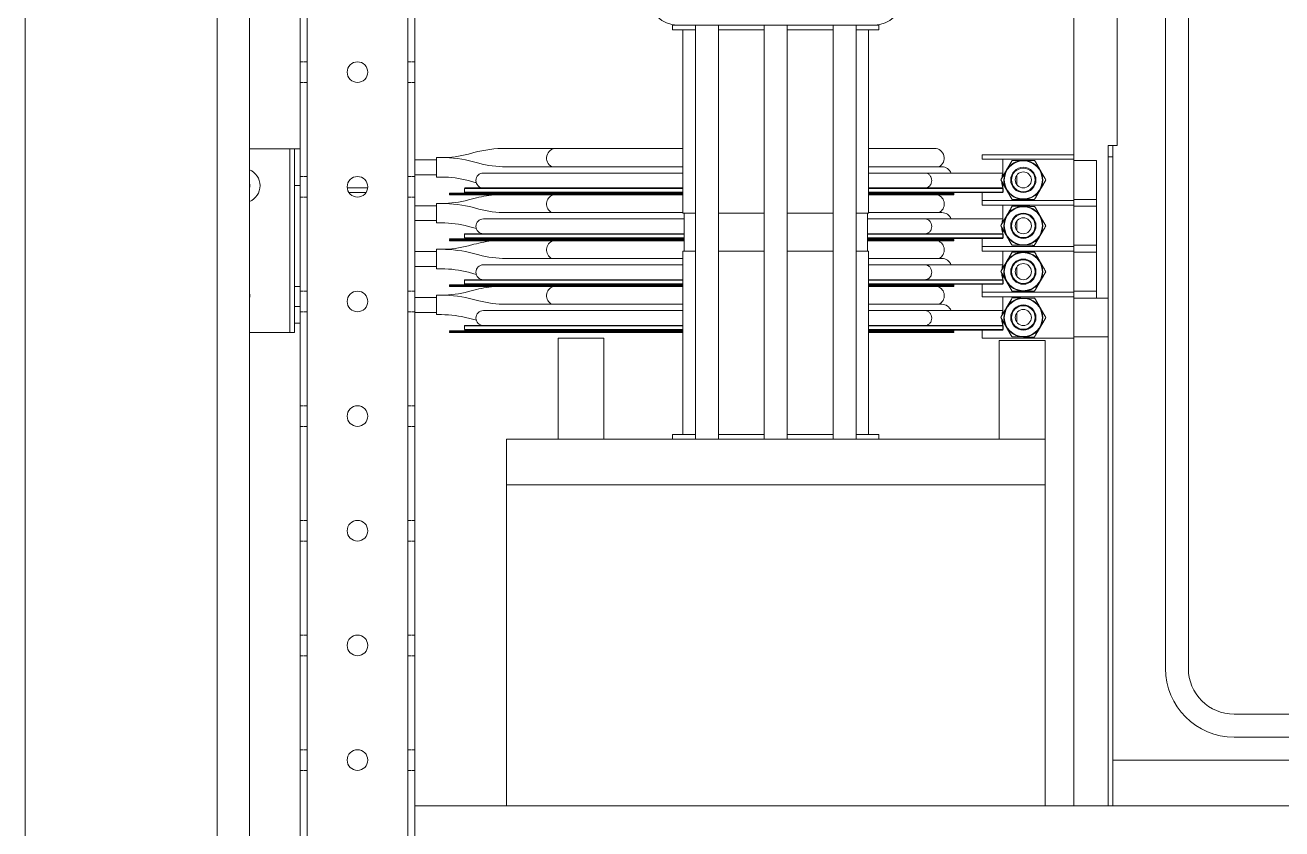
# Model space of a CAD drawing. Header units: millimetres. Extents: x 0 to 5940, y 0 to 4200.
# Drawn here: x 4179 to 4728, y 1516 to 1866 of the extents above; entities that cross this region are included whole.
import ezdxf

# ---------------------------------------------------------------- set-up
doc = ezdxf.new("R2010")
doc.units = ezdxf.units.MM
doc.header["$LTSCALE"] = 10
doc.linetypes.add('DASHED', pattern=[0.2067, 0.1654, -0.0413])
doc.layers.add('가려진 것(ISO)', color=2, linetype='DASHED', lineweight=5, true_color=0xffff00)
doc.layers.add('가시적인 것(ISO)', color=3, linetype='Continuous', lineweight=5, true_color=0x00ff00)

msp = doc.modelspace()

# ---------------------------------------------------------------- linework, layer by layer
at = {"layer": '가려진 것(ISO)', "ltscale": 0.725689}
for p, q in [((4302.323, 1850.188), (4299.323, 1850.188)), ((4349.323, 1850.188), (4346.323, 1850.188)), ((4302.323, 1841.188), (4299.323, 1841.188)), ((4349.323, 1841.188), (4346.323, 1841.188)), ((4302.323, 1800.188), (4299.323, 1800.188)), ((4349.323, 1800.188), (4346.323, 1800.188)), ((4302.323, 1791.188), (4299.323, 1791.188)), ((4349.323, 1791.188), (4346.323, 1791.188)), ((4302.323, 1750.188), (4299.323, 1750.188)), ((4349.323, 1750.188), (4346.323, 1750.188)), ((4302.323, 1741.188), (4299.323, 1741.188)), ((4349.323, 1741.188), (4346.323, 1741.188)), ((4302.323, 1700.188), (4299.323, 1700.188)), ((4349.323, 1700.188), (4346.323, 1700.188)), ((4302.323, 1691.188), (4299.323, 1691.188)), ((4349.323, 1691.188), (4346.323, 1691.188)), ((4302.323, 1650.188), (4299.323, 1650.188)), ((4349.323, 1650.188), (4346.323, 1650.188)), ((4302.323, 1641.188), (4299.323, 1641.188)), ((4349.323, 1641.188), (4346.323, 1641.188)), ((4302.323, 1600.188), (4299.323, 1600.188)), ((4349.323, 1600.188), (4346.323, 1600.188)), ((4302.323, 1591.188), (4299.323, 1591.188)), ((4349.323, 1591.188), (4346.323, 1591.188)), ((4302.323, 1550.188), (4299.323, 1550.188)), ((4349.323, 1550.188), (4346.323, 1550.188)), ((4302.323, 1541.188), (4299.323, 1541.188)), ((4349.323, 1541.188), (4346.323, 1541.188))]:
    msp.add_line(p, q, dxfattribs=at)
at = {"layer": '가시적인 것(ISO)'}
for p, q in [((4179.323, 870.688), (4179.323, 2370.688)), ((4263.173, 940.538), (4263.173, 2296.838)), ((4277.173, 954.538), (4277.173, 2282.838)), ((4299.323, 954.538), (4299.323, 2282.838)), ((4302.323, 954.538), (4302.323, 2282.838)), ((4346.323, 954.538), (4346.323, 2282.838)), ((4349.323, 2282.838), (4349.323, 954.538)), ((4636.823, 1920.688), (4636.823, 1809.688)), ((4655.823, 1920.688), (4655.823, 1813.688)), ((4676.823, 1908.688), (4676.823, 1585.688)), ((4686.823, 1908.688), (4686.823, 1585.688)), ((4461.823, 1866.188), (4463.823, 1866.188)), ((4461.823, 1866.188), (4461.823, 1864.188)), ((4549.823, 1866.188), (4463.823, 1866.188)), ((4471.823, 1685.688), (4471.823, 1866.188)), ((4481.823, 1685.688), (4481.823, 1866.188)), ((4501.823, 1685.688), (4501.823, 1866.188)), ((4511.823, 1685.688), (4511.823, 1866.188)), ((4531.823, 1685.688), (4531.823, 1866.188)), ((4541.823, 1685.688), (4541.823, 1866.188)), ((4549.823, 1866.188), (4551.823, 1866.188)), ((4551.823, 1866.188), (4551.823, 1864.188)), ((4471.823, 1864.188), (4461.823, 1864.188)), ((4466.323, 1849.188), (4466.323, 1864.188)), ((4501.823, 1864.188), (4481.823, 1864.188)), ((4531.823, 1864.188), (4511.823, 1864.188)), ((4551.823, 1864.188), (4541.823, 1864.188)), ((4547.323, 1864.188), (4547.323, 1849.188)), ((4466.323, 1784.188), (4466.323, 1849.188)), ((4547.323, 1849.188), (4547.323, 1784.188)), ((4277.173, 1812.188), (4292.823, 1812.188)), ((4294.823, 1812.188), (4292.823, 1812.188)), ((4294.823, 1812.188), (4296.823, 1812.188)), ((4294.823, 1732.188), (4294.823, 1812.188)), ((4296.823, 1796.188), (4296.823, 1812.188)), ((4296.823, 1812.188), (4299.323, 1812.188)), ((4375.132, 1810.606), (4372.793, 1809.983)), ((4393.11, 1812.438), (4389.11, 1812.438)), ((4461.323, 1812.438), (4411.073, 1812.438)), ((4461.323, 1812.438), (4466.323, 1812.438)), ((4576.073, 1812.438), (4547.323, 1812.438)), ((4596.823, 1809.688), (4636.823, 1809.688)), ((4596.823, 1807.688), (4596.823, 1809.688)), ((4636.823, 1807.688), (4636.823, 1809.688)), ((4651.823, 1813.688), (4651.823, 1808.688)), ((4653.823, 1813.688), (4651.823, 1813.688)), ((4655.823, 1813.688), (4653.823, 1813.688)), ((4653.823, 1808.688), (4653.823, 1813.688)), ((4358.823, 1807.438), (4349.323, 1807.438)), ((4358.823, 1799.938), (4358.823, 1808.438)), ((4358.823, 1808.438), (4360.983, 1808.438)), ((4361.005, 1808.438), (4360.983, 1808.438)), ((4374.962, 1806.606), (4377.3, 1805.983)), ((4389.088, 1804.438), (4393.088, 1804.438)), ((4402.499, 1804.438), (4393.088, 1804.438)), ((4461.323, 1804.438), (4402.499, 1804.438)), ((4461.323, 1804.438), (4466.323, 1804.438)), ((4579.323, 1804.438), (4547.323, 1804.438)), ((4636.823, 1807.688), (4596.823, 1807.688)), ((4605.823, 1807.688), (4605.823, 1800.138)), ((4636.823, 1807.688), (4636.823, 1789.688)), ((4636.823, 1807.188), (4646.823, 1807.188)), ((4646.823, 1807.188), (4646.823, 1790.188)), ((4651.823, 1808.688), (4653.823, 1808.688)), ((4651.823, 1747.188), (4651.823, 1808.688)), ((4653.823, 1525.688), (4653.823, 1808.688)), ((4358.823, 1800.938), (4349.323, 1800.938)), ((4358.823, 1799.938), (4360.983, 1799.938)), ((4402.523, 1801.688), (4379.273, 1801.688)), ((4402.523, 1801.688), (4466.323, 1801.688)), ((4571.923, 1801.688), (4547.323, 1801.688)), ((4605.823, 1801.688), (4571.923, 1801.688)), ((4612.023, 1796.588), (4612.023, 1800.788)), ((4296.823, 1796.188), (4299.323, 1796.188)), ((4296.823, 1732.188), (4296.823, 1796.188)), ((4328.795, 1795.188), (4319.85, 1795.188)), ((4320.581, 1793.188), (4328.064, 1793.188)), ((4371.023, 1794.988), (4371.223, 1795.188)), ((4371.023, 1794.988), (4371.023, 1793.388)), ((4376.023, 1794.988), (4371.023, 1794.988)), ((4371.023, 1793.388), (4376.023, 1793.388)), ((4371.023, 1793.388), (4371.223, 1793.188)), ((4371.223, 1795.188), (4376.023, 1795.188)), ((4376.023, 1793.188), (4371.223, 1793.188)), ((4372.771, 1798.393), (4375.109, 1797.77)), ((4466.323, 1795.188), (4376.023, 1795.188)), ((4376.023, 1794.988), (4466.323, 1794.988)), ((4466.323, 1793.388), (4376.023, 1793.388)), ((4376.023, 1793.188), (4466.323, 1793.188)), ((4605.823, 1795.188), (4547.323, 1795.188)), ((4547.323, 1794.988), (4606.023, 1794.988)), ((4606.023, 1793.388), (4547.323, 1793.388)), ((4547.323, 1793.188), (4596.823, 1793.188)), ((4596.823, 1789.688), (4596.823, 1793.188)), ((4605.823, 1793.188), (4596.823, 1793.188)), ((4605.823, 1797.315), (4605.823, 1793.188)), ((4606.023, 1794.988), (4606.023, 1793.388)), ((4358.823, 1779.938), (4358.823, 1788.438)), ((4358.823, 1788.438), (4360.983, 1788.438)), ((4361.005, 1788.438), (4360.983, 1788.438)), ((4364.523, 1792.938), (4466.323, 1792.938)), ((4364.523, 1792.938), (4364.523, 1792.688)), ((4466.323, 1792.688), (4364.523, 1792.688)), ((4364.523, 1792.438), (4466.323, 1792.438)), ((4364.523, 1792.438), (4364.523, 1792.188)), ((4466.323, 1792.188), (4364.523, 1792.188)), ((4375.132, 1790.606), (4372.793, 1789.983)), ((4547.323, 1792.938), (4584.523, 1792.938)), ((4584.523, 1792.688), (4547.323, 1792.688)), ((4547.323, 1792.438), (4584.523, 1792.438)), ((4584.523, 1792.188), (4547.323, 1792.188)), ((4584.523, 1792.688), (4584.523, 1792.938)), ((4584.523, 1792.438), (4584.523, 1792.188)), ((4596.823, 1789.688), (4636.823, 1789.688)), ((4596.823, 1787.688), (4596.823, 1789.688)), ((4636.823, 1787.688), (4596.823, 1787.688)), ((4605.823, 1787.688), (4605.823, 1780.138)), ((4646.823, 1790.188), (4636.823, 1790.188)), ((4636.823, 1787.688), (4636.823, 1789.688)), ((4636.823, 1787.688), (4636.823, 1769.688)), ((4646.823, 1790.188), (4646.823, 1787.188)), ((4358.823, 1787.438), (4349.323, 1787.438)), ((4374.962, 1786.606), (4377.3, 1785.983)), ((4389.088, 1784.438), (4393.088, 1784.438)), ((4402.499, 1784.438), (4393.088, 1784.438)), ((4461.323, 1784.438), (4402.499, 1784.438)), ((4461.323, 1784.438), (4466.323, 1784.438)), ((4471.823, 1784.188), (4466.323, 1784.188)), ((4466.823, 1784.188), (4466.823, 1767.688)), ((4501.823, 1784.188), (4481.823, 1784.188)), ((4531.823, 1784.188), (4511.823, 1784.188)), ((4547.323, 1784.188), (4541.823, 1784.188)), ((4546.823, 1767.688), (4546.823, 1784.188)), ((4579.323, 1784.438), (4547.323, 1784.438)), ((4636.823, 1787.188), (4646.823, 1787.188)), ((4646.823, 1787.188), (4646.823, 1770.188)), ((4358.823, 1780.938), (4349.323, 1780.938)), ((4358.823, 1779.938), (4360.983, 1779.938)), ((4372.771, 1778.393), (4375.109, 1777.77)), ((4402.523, 1781.688), (4379.273, 1781.688)), ((4402.523, 1781.688), (4466.823, 1781.688)), ((4571.923, 1781.688), (4546.823, 1781.688)), ((4605.823, 1781.688), (4571.923, 1781.688)), ((4605.823, 1777.315), (4605.823, 1773.188)), ((4612.023, 1776.588), (4612.023, 1780.788)), ((4364.523, 1772.938), (4466.823, 1772.938)), ((4364.523, 1772.938), (4364.523, 1772.688)), ((4466.823, 1772.688), (4364.523, 1772.688)), ((4364.523, 1772.438), (4466.823, 1772.438)), ((4364.523, 1772.438), (4364.523, 1772.188)), ((4466.823, 1772.188), (4364.523, 1772.188)), ((4371.023, 1774.988), (4371.223, 1775.188)), ((4371.023, 1774.988), (4371.023, 1773.388)), ((4376.023, 1774.988), (4371.023, 1774.988)), ((4371.023, 1773.388), (4376.023, 1773.388)), ((4371.023, 1773.388), (4371.223, 1773.188)), ((4371.223, 1775.188), (4376.023, 1775.188)), ((4376.023, 1773.188), (4371.223, 1773.188)), ((4466.823, 1775.188), (4376.023, 1775.188)), ((4376.023, 1774.988), (4466.823, 1774.988)), ((4466.823, 1773.388), (4376.023, 1773.388)), ((4376.023, 1773.188), (4466.823, 1773.188)), ((4605.823, 1775.188), (4546.823, 1775.188)), ((4546.823, 1774.988), (4606.023, 1774.988)), ((4606.023, 1773.388), (4546.823, 1773.388)), ((4546.823, 1773.188), (4596.823, 1773.188)), ((4546.823, 1772.938), (4584.523, 1772.938)), ((4584.523, 1772.688), (4546.823, 1772.688)), ((4546.823, 1772.438), (4584.523, 1772.438)), ((4584.523, 1772.188), (4546.823, 1772.188)), ((4584.523, 1772.688), (4584.523, 1772.938)), ((4584.523, 1772.438), (4584.523, 1772.188)), ((4596.823, 1769.688), (4596.823, 1773.188)), ((4605.823, 1773.188), (4596.823, 1773.188)), ((4606.023, 1774.988), (4606.023, 1773.388)), ((4358.823, 1767.438), (4349.323, 1767.438)), ((4358.823, 1759.938), (4358.823, 1768.438)), ((4358.823, 1768.438), (4360.983, 1768.438)), ((4361.005, 1768.438), (4360.983, 1768.438)), ((4375.132, 1770.606), (4372.793, 1769.983)), ((4374.962, 1766.606), (4377.3, 1765.983)), ((4466.323, 1767.688), (4471.823, 1767.688)), ((4466.323, 1702.688), (4466.323, 1767.688)), ((4481.823, 1767.688), (4501.823, 1767.688)), ((4511.823, 1767.688), (4531.823, 1767.688)), ((4541.823, 1767.688), (4547.323, 1767.688)), ((4547.323, 1767.688), (4547.323, 1702.688)), ((4596.823, 1769.688), (4636.823, 1769.688)), ((4596.823, 1767.688), (4596.823, 1769.688)), ((4636.823, 1767.688), (4596.823, 1767.688)), ((4605.823, 1767.688), (4605.823, 1760.138)), ((4646.823, 1770.188), (4636.823, 1770.188)), ((4636.823, 1767.688), (4636.823, 1769.688)), ((4636.823, 1767.688), (4636.823, 1749.688)), ((4636.823, 1767.188), (4646.823, 1767.188)), ((4646.823, 1770.188), (4646.823, 1767.188)), ((4646.823, 1767.188), (4646.823, 1750.188)), ((4358.823, 1760.938), (4349.323, 1760.938)), ((4402.523, 1761.688), (4379.273, 1761.688)), ((4389.088, 1764.438), (4393.088, 1764.438)), ((4402.499, 1764.438), (4393.088, 1764.438)), ((4461.323, 1764.438), (4402.499, 1764.438)), ((4402.523, 1761.688), (4466.323, 1761.688)), ((4461.323, 1764.438), (4466.323, 1764.438)), ((4579.323, 1764.438), (4547.323, 1764.438)), ((4571.923, 1761.688), (4547.323, 1761.688)), ((4605.823, 1761.688), (4571.923, 1761.688)), ((4612.023, 1756.588), (4612.023, 1760.788)), ((4358.823, 1759.938), (4360.983, 1759.938)), ((4371.023, 1754.988), (4371.223, 1755.188)), ((4371.023, 1754.988), (4371.023, 1753.388)), ((4376.023, 1754.988), (4371.023, 1754.988)), ((4371.223, 1755.188), (4376.023, 1755.188)), ((4372.771, 1758.393), (4375.109, 1757.77)), ((4466.323, 1755.188), (4376.023, 1755.188)), ((4376.023, 1754.988), (4466.323, 1754.988)), ((4605.823, 1755.188), (4547.323, 1755.188)), ((4547.323, 1754.988), (4606.023, 1754.988)), ((4605.823, 1757.315), (4605.823, 1753.188)), ((4606.023, 1754.988), (4606.023, 1753.388)), ((4296.823, 1752.188), (4299.323, 1752.188)), ((4364.523, 1752.938), (4466.323, 1752.938)), ((4364.523, 1752.938), (4364.523, 1752.688)), ((4466.323, 1752.688), (4364.523, 1752.688)), ((4364.523, 1752.438), (4466.323, 1752.438)), ((4364.523, 1752.438), (4364.523, 1752.188)), ((4466.323, 1752.188), (4364.523, 1752.188)), ((4371.023, 1753.388), (4376.023, 1753.388)), ((4371.023, 1753.388), (4371.223, 1753.188)), ((4376.023, 1753.188), (4371.223, 1753.188)), ((4375.132, 1750.606), (4372.793, 1749.983)), ((4466.323, 1753.388), (4376.023, 1753.388)), ((4376.023, 1753.188), (4466.323, 1753.188)), ((4606.023, 1753.388), (4547.323, 1753.388)), ((4547.323, 1753.188), (4596.823, 1753.188)), ((4547.323, 1752.938), (4584.523, 1752.938)), ((4584.523, 1752.688), (4547.323, 1752.688)), ((4547.323, 1752.438), (4584.523, 1752.438)), ((4584.523, 1752.188), (4547.323, 1752.188)), ((4584.523, 1752.688), (4584.523, 1752.938)), ((4584.523, 1752.438), (4584.523, 1752.188)), ((4596.823, 1749.688), (4596.823, 1753.188)), ((4605.823, 1753.188), (4596.823, 1753.188)), ((4596.823, 1749.688), (4636.823, 1749.688)), ((4596.823, 1747.688), (4596.823, 1749.688)), ((4646.823, 1750.188), (4636.823, 1750.188)), ((4636.823, 1747.688), (4636.823, 1749.688)), ((4646.823, 1750.188), (4646.823, 1747.188)), ((4358.823, 1747.438), (4349.323, 1747.438)), ((4358.823, 1739.938), (4358.823, 1748.438)), ((4358.823, 1748.438), (4360.983, 1748.438)), ((4361.005, 1748.438), (4360.983, 1748.438)), ((4374.962, 1746.606), (4377.3, 1745.983)), ((4389.088, 1744.438), (4393.088, 1744.438)), ((4402.499, 1744.438), (4393.088, 1744.438)), ((4461.323, 1744.438), (4402.499, 1744.438)), ((4461.323, 1744.438), (4466.323, 1744.438)), ((4579.323, 1744.438), (4547.323, 1744.438)), ((4636.823, 1747.688), (4596.823, 1747.688)), ((4605.823, 1747.688), (4605.823, 1740.138)), ((4636.823, 1747.688), (4636.823, 1729.688)), ((4636.823, 1747.188), (4651.823, 1747.188)), ((4651.823, 1747.188), (4651.823, 1730.188)), ((4299.323, 1743.538), (4296.823, 1743.538)), ((4358.823, 1740.938), (4349.323, 1740.938)), ((4358.823, 1739.938), (4360.983, 1739.938)), ((4372.771, 1738.393), (4375.109, 1737.77)), ((4402.523, 1741.688), (4379.273, 1741.688)), ((4402.523, 1741.688), (4466.323, 1741.688)), ((4571.923, 1741.688), (4547.323, 1741.688)), ((4605.823, 1741.688), (4571.923, 1741.688)), ((4612.023, 1736.588), (4612.023, 1740.788)), ((4299.323, 1736.188), (4296.823, 1736.188)), ((4364.523, 1732.938), (4466.323, 1732.938)), ((4364.523, 1732.938), (4364.523, 1732.688)), ((4466.323, 1732.688), (4364.523, 1732.688)), ((4371.023, 1734.988), (4371.223, 1735.188)), ((4371.023, 1734.988), (4371.023, 1733.388)), ((4376.023, 1734.988), (4371.023, 1734.988)), ((4371.023, 1733.388), (4376.023, 1733.388)), ((4371.023, 1733.388), (4371.223, 1733.188)), ((4371.223, 1735.188), (4376.023, 1735.188)), ((4376.023, 1733.188), (4371.223, 1733.188)), ((4466.323, 1735.188), (4376.023, 1735.188)), ((4376.023, 1734.988), (4466.323, 1734.988)), ((4466.323, 1733.388), (4376.023, 1733.388)), ((4376.023, 1733.188), (4466.323, 1733.188)), ((4605.823, 1735.188), (4547.323, 1735.188)), ((4547.323, 1734.988), (4606.023, 1734.988)), ((4606.023, 1733.388), (4547.323, 1733.388)), ((4547.323, 1733.188), (4596.823, 1733.188)), ((4547.323, 1732.938), (4584.523, 1732.938)), ((4584.523, 1732.688), (4547.323, 1732.688)), ((4584.523, 1732.688), (4584.523, 1732.938)), ((4596.823, 1729.688), (4596.823, 1733.188)), ((4605.823, 1733.188), (4596.823, 1733.188)), ((4605.823, 1737.315), (4605.823, 1733.188)), ((4606.023, 1734.988), (4606.023, 1733.388)), ((4292.823, 1732.188), (4277.173, 1732.188)), ((4294.823, 1732.188), (4292.823, 1732.188)), ((4294.823, 1732.188), (4296.823, 1732.188)), ((4364.523, 1732.438), (4466.323, 1732.438)), ((4364.523, 1732.438), (4364.523, 1732.188)), ((4466.323, 1732.188), (4364.523, 1732.188)), ((4411.823, 1729.688), (4431.823, 1729.688)), ((4411.823, 1685.688), (4411.823, 1729.688)), ((4431.823, 1729.688), (4431.823, 1685.688)), ((4547.323, 1732.438), (4584.523, 1732.438)), ((4584.523, 1732.188), (4547.323, 1732.188)), ((4584.523, 1732.438), (4584.523, 1732.188)), ((4636.823, 1729.688), (4596.823, 1729.688)), ((4604.323, 1685.688), (4604.323, 1728.688)), ((4604.323, 1728.688), (4624.323, 1728.688)), ((4624.323, 1728.688), (4624.323, 1685.688)), ((4636.823, 1730.188), (4651.823, 1730.188)), ((4636.823, 1729.688), (4636.823, 1525.688)), ((4651.823, 1525.688), (4651.823, 1730.188)), ((4466.323, 1687.688), (4466.323, 1702.688)), ((4547.323, 1702.688), (4547.323, 1687.688)), ((4389.323, 1685.688), (4624.323, 1685.688)), ((4389.323, 1685.688), (4389.323, 1665.688)), ((4461.823, 1687.688), (4471.823, 1687.688)), ((4461.823, 1685.688), (4461.823, 1687.688)), ((4481.823, 1687.688), (4501.823, 1687.688)), ((4511.823, 1687.688), (4531.823, 1687.688)), ((4541.823, 1687.688), (4551.823, 1687.688)), ((4551.823, 1687.688), (4551.823, 1685.688)), ((4624.323, 1685.688), (4624.323, 1665.688)), ((4624.323, 1665.688), (4389.323, 1665.688)), ((4389.323, 1665.688), (4389.323, 1525.688)), ((4624.323, 1665.688), (4389.323, 1665.688)), ((4624.323, 1525.688), (4624.323, 1665.688)), ((4706.823, 1565.688), (4849.323, 1565.688)), ((4706.823, 1555.688), (4846.323, 1555.688)), ((4653.823, 1545.688), (4655.823, 1545.688)), ((4655.823, 1545.688), (4846.323, 1545.688)), ((4349.323, 1525.688), (4849.323, 1525.688)), ((4389.323, 1525.688), (4624.323, 1525.688))]:
    msp.add_line(p, q, dxfattribs=at)
for centre, radius in [((4324.323, 1845.688), 4.5), ((4614.823, 1798.688), 8.3), ((4614.823, 1798.688), 5.5), ((4324.323, 1795.688), 4.5), ((4614.823, 1798.688), 5.15), ((4614.823, 1798.688), 3.5), ((4614.823, 1778.688), 8.3), ((4614.823, 1778.688), 5.5), ((4614.823, 1778.688), 5.15), ((4614.823, 1778.688), 3.5), ((4614.823, 1758.688), 8.3), ((4614.823, 1758.688), 5.5), ((4614.823, 1758.688), 5.15), ((4614.823, 1758.688), 3.5), ((4324.323, 1745.688), 4.5), ((4614.823, 1738.688), 8.3), ((4614.823, 1738.688), 5.5), ((4614.823, 1738.688), 5.15), ((4614.823, 1738.688), 3.5), ((4324.323, 1695.688), 4.5), ((4324.323, 1645.688), 4.5), ((4324.323, 1595.688), 4.5), ((4324.323, 1545.688), 4.5)]:
    msp.add_circle(centre, radius, dxfattribs=at)
for centre, radius, start, end in [((4463.823, 1878.188), 12, 180, 270), ((4549.823, 1878.188), 12, 270, 0), ((4361.005, 1854.188), 45.75, 270, 284.93142), ((4389.11, 1758.188), 54.25, 90, 104.93142), ((4411.073, 1808.188), 4.25, 90, 241.92751), ((4576.073, 1808.188), 4.25, 298.07249, 90), ((4360.983, 1754.188), 54.25, 75.06858, 90), ((4389.088, 1850.188), 45.75, 255.06858, 270), ((4579.323, 1800.188), 4.25, 20.66732, 90), ((4614.823, 1798.688), 8.5, 89.65848, 149.65848), ((4614.823, 1798.688), 8.5, 29.65848, 89.65848), ((4274.323, 1796.188), 7.5, 292.33368, 67.66632), ((4360.983, 1754.188), 45.75, 75.06858, 90), ((4379.273, 1798.438), 3.25, 90, 270), ((4614.823, 1798.688), 8.5, 149.65848, 209.65848), ((4614.823, 1798.688), 8.5, 329.65848, 29.65848), ((4274.323, 1796.188), 3, 341.80513, 18.19487), ((4389.088, 1850.188), 54.25, 255.06858, 256.21461), ((4614.823, 1798.688), 8.5, 209.65848, 269.65848), ((4614.823, 1798.688), 8.5, 269.65848, 329.65848), ((4360.983, 1734.188), 54.25, 75.06858, 90), ((4361.005, 1834.188), 45.75, 270, 284.93142), ((4389.11, 1738.188), 54.25, 95.50269, 104.93142), ((4411.073, 1788.188), 4.25, 109.74992, 241.92751), ((4576.073, 1788.188), 4.25, 298.07249, 70.25008), ((4389.088, 1830.188), 45.75, 255.06858, 270), ((4579.323, 1780.188), 4.25, 20.66732, 90), ((4614.823, 1778.688), 8.5, 149.65848, 209.65848), ((4614.823, 1778.688), 8.5, 89.65848, 149.65848), ((4614.823, 1778.688), 8.5, 29.65848, 89.65848), ((4614.823, 1778.688), 8.5, 329.65848, 29.65848), ((4360.983, 1734.188), 45.75, 75.06858, 90), ((4389.088, 1830.188), 54.25, 255.06858, 256.21461), ((4379.273, 1778.438), 3.25, 90, 270), ((4389.11, 1718.188), 54.25, 95.50269, 104.93142), ((4411.073, 1768.188), 4.25, 109.74992, 241.92751), ((4576.073, 1768.188), 4.25, 298.07249, 70.25008), ((4614.823, 1778.688), 8.5, 209.65848, 269.65848), ((4614.823, 1778.688), 8.5, 269.65848, 329.65848), ((4360.983, 1714.188), 54.25, 75.06858, 90), ((4361.005, 1814.188), 45.75, 270, 284.93142), ((4389.088, 1810.188), 45.75, 255.06858, 270), ((4614.823, 1758.688), 8.5, 89.65848, 149.65848), ((4614.823, 1758.688), 8.5, 29.65848, 89.65848), ((4379.273, 1758.438), 3.25, 90, 270), ((4579.323, 1760.188), 4.25, 20.66732, 90), ((4614.823, 1758.688), 8.5, 149.65848, 209.65848), ((4614.823, 1758.688), 8.5, 329.65848, 29.65848), ((4360.983, 1714.188), 45.75, 75.06858, 90), ((4389.088, 1810.188), 54.25, 255.06858, 256.21461), ((4274.323, 1748.188), 3, 341.80513, 18.19487), ((4361.005, 1794.188), 45.75, 270, 284.93142), ((4389.11, 1698.188), 54.25, 95.50269, 104.93142), ((4411.073, 1748.188), 4.25, 109.74992, 241.92751), ((4576.073, 1748.188), 4.25, 298.07249, 70.25008), ((4614.823, 1758.688), 8.5, 209.65848, 269.65848), ((4614.823, 1758.688), 8.5, 269.65848, 329.65848), ((4360.983, 1694.188), 54.25, 75.06858, 90), ((4389.088, 1790.188), 45.75, 255.06858, 270), ((4579.323, 1740.188), 4.25, 20.66732, 90), ((4614.823, 1738.688), 8.5, 89.65848, 149.65848), ((4614.823, 1738.688), 8.5, 29.65848, 89.65848), ((4360.983, 1694.188), 45.75, 75.06858, 90), ((4379.273, 1738.438), 3.25, 90, 270), ((4614.823, 1738.688), 8.5, 149.65848, 209.65848), ((4614.823, 1738.688), 8.5, 329.65848, 29.65848), ((4389.088, 1790.188), 54.25, 255.06858, 256.21461), ((4614.823, 1738.688), 8.5, 209.65848, 269.65848), ((4614.823, 1738.688), 8.5, 269.65848, 329.65848), ((4706.823, 1585.688), 30, 180, 270), ((4706.823, 1585.688), 20, 180, 270)]:
    msp.add_arc(centre, radius, start, end, dxfattribs=at)
for centre, start_param, end_param in [((4606.023, 1798.438), 3.5122322, 4.3470478), ((4606.023, 1798.438), 4.871904, 5.9125457), ((4606.023, 1778.438), 4.871904, 5.9125457), ((4606.023, 1778.438), 3.5122322, 4.3470478), ((4606.023, 1758.438), 3.5122322, 4.3470478), ((4606.023, 1758.438), 4.871904, 5.9125457), ((4606.023, 1738.438), 3.5122322, 4.3470478), ((4606.023, 1738.438), 4.871904, 5.9125457)]:
    msp.add_ellipse(centre, major_axis=(0, -3.25), ratio=0.1698964, start_param=start_param, end_param=end_param, dxfattribs=at)
for points, knots in [([(4393.11, 1812.438), (4394.191, 1812.438), (4395.286, 1812.438), (4397.315, 1812.438), (4398.278, 1812.438), (4399.974, 1812.438), (4400.729, 1812.438), (4401.704, 1812.438), (4402.023, 1812.438), (4402.283, 1812.438)], [0, 0, 0, 0, 0.3242915, 0.3242915, 0.6427248, 0.6427248, 0.9613684, 0.9613684, 1.1567375, 1.1567375, 1.1567375, 1.1567375]), ([(4574.884, 1798.438), (4574.884, 1798.441), (4574.884, 1798.444), (4574.883, 1798.869), (4574.807, 1799.287), (4574.514, 1800.07), (4574.298, 1800.426), (4573.753, 1801.029), (4573.429, 1801.269), (4572.714, 1801.599), (4572.33, 1801.685), (4571.936, 1801.688), (4571.929, 1801.688), (4571.923, 1801.688)], [0.5110525, 0.5110525, 0.5110525, 0.5110525, 0.51198405, 0.51198405, 0.63869828, 0.63869828, 0.76613891, 0.76613891, 0.89418786, 0.89418786, 1.02240735, 1.02240735, 1.02454128, 1.02454128, 1.02454128, 1.02454128]), ([(4571.923, 1795.188), (4571.929, 1795.188), (4571.936, 1795.188), (4572.142, 1795.189), (4572.341, 1795.213), (4572.732, 1795.303), (4572.923, 1795.37), (4573.459, 1795.626), (4573.778, 1795.868), (4574.314, 1796.473), (4574.525, 1796.829), (4574.811, 1797.606), (4574.884, 1798.02), (4574.884, 1798.438)], [-0.00213399, -0.00213399, -0.00213399, -0.00213399, 0, 0, 0.06600059, 0.06600059, 0.13199751, 0.13199751, 0.25918166, 0.25918166, 0.38567784, 0.38567784, 0.5110525, 0.5110525, 0.5110525, 0.5110525]), ([(4574.884, 1778.438), (4574.884, 1778.441), (4574.884, 1778.444), (4574.883, 1778.869), (4574.807, 1779.287), (4574.514, 1780.07), (4574.298, 1780.426), (4573.753, 1781.029), (4573.429, 1781.269), (4572.714, 1781.599), (4572.33, 1781.685), (4571.936, 1781.688), (4571.929, 1781.688), (4571.923, 1781.688)], [0.5110525, 0.5110525, 0.5110525, 0.5110525, 0.51198405, 0.51198405, 0.63869828, 0.63869828, 0.76613891, 0.76613891, 0.89418786, 0.89418786, 1.02240735, 1.02240735, 1.02454128, 1.02454128, 1.02454128, 1.02454128]), ([(4571.923, 1775.188), (4571.929, 1775.188), (4571.936, 1775.188), (4572.142, 1775.189), (4572.341, 1775.213), (4572.732, 1775.303), (4572.923, 1775.37), (4573.459, 1775.626), (4573.778, 1775.868), (4574.314, 1776.473), (4574.525, 1776.829), (4574.811, 1777.606), (4574.884, 1778.02), (4574.884, 1778.438)], [-0.00213399, -0.00213399, -0.00213399, -0.00213399, 0, 0, 0.06600059, 0.06600059, 0.13199751, 0.13199751, 0.25918166, 0.25918166, 0.38567784, 0.38567784, 0.5110525, 0.5110525, 0.5110525, 0.5110525]), ([(4574.884, 1758.438), (4574.884, 1758.441), (4574.884, 1758.444), (4574.883, 1758.869), (4574.807, 1759.287), (4574.514, 1760.07), (4574.298, 1760.426), (4573.753, 1761.029), (4573.429, 1761.269), (4572.714, 1761.599), (4572.33, 1761.685), (4571.936, 1761.688), (4571.929, 1761.688), (4571.923, 1761.688)], [0.5110525, 0.5110525, 0.5110525, 0.5110525, 0.51198405, 0.51198405, 0.63869828, 0.63869828, 0.76613891, 0.76613891, 0.89418786, 0.89418786, 1.02240735, 1.02240735, 1.02454128, 1.02454128, 1.02454128, 1.02454128]), ([(4571.923, 1755.188), (4571.929, 1755.188), (4571.936, 1755.188), (4572.142, 1755.189), (4572.341, 1755.213), (4572.732, 1755.303), (4572.923, 1755.37), (4573.459, 1755.626), (4573.778, 1755.868), (4574.314, 1756.473), (4574.525, 1756.829), (4574.811, 1757.606), (4574.884, 1758.02), (4574.884, 1758.438)], [-0.00213399, -0.00213399, -0.00213399, -0.00213399, 0, 0, 0.06600059, 0.06600059, 0.13199751, 0.13199751, 0.25918166, 0.25918166, 0.38567784, 0.38567784, 0.5110525, 0.5110525, 0.5110525, 0.5110525]), ([(4574.884, 1738.438), (4574.884, 1738.441), (4574.884, 1738.444), (4574.883, 1738.869), (4574.807, 1739.287), (4574.514, 1740.07), (4574.298, 1740.426), (4573.753, 1741.029), (4573.429, 1741.269), (4572.714, 1741.599), (4572.33, 1741.685), (4571.936, 1741.688), (4571.929, 1741.688), (4571.923, 1741.688)], [0.5110525, 0.5110525, 0.5110525, 0.5110525, 0.51198405, 0.51198405, 0.63869828, 0.63869828, 0.76613891, 0.76613891, 0.89418786, 0.89418786, 1.02240735, 1.02240735, 1.02454128, 1.02454128, 1.02454128, 1.02454128]), ([(4571.923, 1735.188), (4571.929, 1735.188), (4571.936, 1735.188), (4572.142, 1735.189), (4572.341, 1735.213), (4572.732, 1735.303), (4572.923, 1735.37), (4573.459, 1735.626), (4573.778, 1735.868), (4574.314, 1736.473), (4574.525, 1736.829), (4574.811, 1737.606), (4574.884, 1738.02), (4574.884, 1738.438)], [-0.00213399, -0.00213399, -0.00213399, -0.00213399, 0, 0, 0.06600059, 0.06600059, 0.13199751, 0.13199751, 0.25918166, 0.25918166, 0.38567784, 0.38567784, 0.5110525, 0.5110525, 0.5110525, 0.5110525])]:
    msp.add_open_spline(points, degree=3, knots=knots, dxfattribs=at)
msp.add_open_spline([(4402.283, 1812.438), (4404.539, 1812.438), (4407.522, 1812.438), (4411.073, 1812.438)], degree=3, dxfattribs=at)
for points in [[(4607.487, 1802.982), (4608.637, 1804.947), (4609.966, 1807.217)], [(4609.966, 1807.217), (4612.596, 1807.201), (4614.873, 1807.188)], [(4614.873, 1807.188), (4617.151, 1807.174), (4619.781, 1807.158)], [(4619.781, 1807.158), (4621.082, 1804.873), (4622.209, 1802.894)], [(4605.008, 1798.746), (4606.336, 1801.016), (4607.487, 1802.982)], [(4607.436, 1794.482), (4606.309, 1796.461), (4605.008, 1798.746)], [(4624.637, 1798.629), (4623.309, 1796.36), (4622.158, 1794.394)], [(4622.209, 1802.894), (4623.336, 1800.915), (4624.637, 1798.629)], [(4609.865, 1790.217), (4608.563, 1792.503), (4607.436, 1794.482)], [(4622.158, 1794.394), (4621.008, 1792.428), (4619.679, 1790.159)], [(4614.772, 1790.188), (4612.494, 1790.201), (4609.865, 1790.217)], [(4619.679, 1790.159), (4617.049, 1790.174), (4614.772, 1790.188)], [(4605.008, 1778.746), (4606.336, 1781.016), (4607.487, 1782.982)], [(4607.487, 1782.982), (4608.637, 1784.947), (4609.966, 1787.217)], [(4609.966, 1787.217), (4612.596, 1787.201), (4614.873, 1787.188)], [(4614.873, 1787.188), (4617.151, 1787.174), (4619.781, 1787.158)], [(4619.781, 1787.158), (4621.082, 1784.873), (4622.209, 1782.894)], [(4622.209, 1782.894), (4623.336, 1780.915), (4624.637, 1778.629)], [(4607.436, 1774.482), (4606.309, 1776.461), (4605.008, 1778.746)], [(4624.637, 1778.629), (4623.309, 1776.36), (4622.158, 1774.394)], [(4609.865, 1770.217), (4608.563, 1772.503), (4607.436, 1774.482)], [(4622.158, 1774.394), (4621.008, 1772.428), (4619.679, 1770.159)], [(4607.487, 1762.982), (4608.637, 1764.947), (4609.966, 1767.217)], [(4614.772, 1770.188), (4612.494, 1770.201), (4609.865, 1770.217)], [(4609.966, 1767.217), (4612.596, 1767.201), (4614.873, 1767.188)], [(4619.679, 1770.159), (4617.049, 1770.174), (4614.772, 1770.188)], [(4614.873, 1767.188), (4617.151, 1767.174), (4619.781, 1767.158)], [(4619.781, 1767.158), (4621.082, 1764.873), (4622.209, 1762.894)], [(4605.008, 1758.746), (4606.336, 1761.016), (4607.487, 1762.982)], [(4622.209, 1762.894), (4623.336, 1760.915), (4624.637, 1758.629)], [(4607.436, 1754.482), (4606.309, 1756.461), (4605.008, 1758.746)], [(4624.637, 1758.629), (4623.309, 1756.36), (4622.158, 1754.394)], [(4609.865, 1750.217), (4608.563, 1752.503), (4607.436, 1754.482)], [(4614.772, 1750.188), (4612.494, 1750.201), (4609.865, 1750.217)], [(4619.679, 1750.159), (4617.049, 1750.174), (4614.772, 1750.188)], [(4622.158, 1754.394), (4621.008, 1752.428), (4619.679, 1750.159)], [(4607.487, 1742.982), (4608.637, 1744.947), (4609.966, 1747.217)], [(4609.966, 1747.217), (4612.596, 1747.201), (4614.873, 1747.188)], [(4614.873, 1747.188), (4617.151, 1747.174), (4619.781, 1747.158)], [(4619.781, 1747.158), (4621.082, 1744.873), (4622.209, 1742.894)], [(4605.008, 1738.746), (4606.336, 1741.016), (4607.487, 1742.982)], [(4607.436, 1734.482), (4606.309, 1736.461), (4605.008, 1738.746)], [(4624.637, 1738.629), (4623.309, 1736.36), (4622.158, 1734.394)], [(4622.209, 1742.894), (4623.336, 1740.915), (4624.637, 1738.629)], [(4609.865, 1730.217), (4608.563, 1732.503), (4607.436, 1734.482)], [(4622.158, 1734.394), (4621.008, 1732.428), (4619.679, 1730.159)], [(4614.772, 1730.188), (4612.494, 1730.201), (4609.865, 1730.217)], [(4619.679, 1730.159), (4617.049, 1730.174), (4614.772, 1730.188)]]:
    msp.add_rational_spline(points, [1, 1.0379548493, 1], degree=2, dxfattribs=at)

doc.saveas('drawing.dxf')
